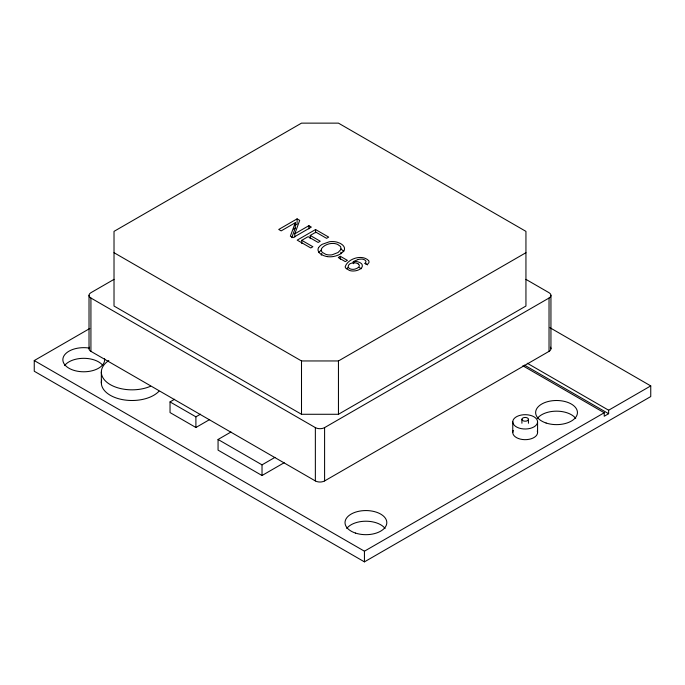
<?xml version="1.0" encoding="UTF-8"?>
<svg xmlns="http://www.w3.org/2000/svg" width="685" height="685" viewBox="0 0 685 685"><rect width="100%" height="100%" fill="white"/><g stroke="black" fill="none" stroke-linecap="round" stroke-linejoin="round"><path stroke-width="1.03" d="M89.016 295.372L89.016 348.691M550.946 295.372L550.946 348.691M341.104 249.263L340.582 246.531L337.671 244.425A8.7 5.026 0 0 0 333.792 243.458C329.348 243.107 324.382 244.853 321.65 248.45A8.52 4.915 0 0 0 321.265 249.768L321.316 250.547A8.083 4.667 0 0 0 322.429 252.422L325.649 254.281A8.04 4.641 0 0 0 328.937 254.931L330.29 254.957A8.254 4.769 0 0 0 332.131 254.794L338.065 252.5L341.104 249.263A11.953 6.901 0 0 1 343.784 251.678M294.807 233.808L299.696 220.373L297.093 218.866L278.735 229.466L281.184 230.879L295.261 222.753L290.371 236.188L292.975 237.695L311.332 227.095L308.884 225.673L294.807 233.808L294.807 237.01M291.767 237.678L295.261 228.079L295.261 222.753M321.796 253.527L321.65 253.784A8.52 4.915 0 0 0 321.265 255.094M346.55 268.76L348.091 267.475M114.018 279.369L90.925 292.7A6.533 3.768 0 0 0 90.925 298.035L90.925 351.362L315.357 480.938A6.533 3.768 0 0 0 324.596 480.938L549.028 351.362A6.533 3.768 0 0 0 550.406 347.192M549.935 327.695L650.75 385.903L650.75 396.564L364.437 561.863L34.25 371.236L34.25 360.567L89.795 328.5M295.261 225.262L297.093 224.2L297.093 218.866M293.505 229.098L295.261 228.079M310.219 238.645L310.219 235.443L315.896 232.164L326.582 238.337L328.697 237.113L315.562 229.535L297.204 240.135L310.776 247.97L312.891 246.746L301.768 240.324L301.768 243.526M301.768 240.324L308.113 236.659L318.123 242.447L320.238 241.223L310.219 235.443M340.376 256.318L338.262 257.543L345.274 261.593L347.389 260.368L340.376 256.318L340.376 259.521M209.661 419.554L195.901 427.5L170.034 412.567L170.034 401.907L174.624 399.252M170.034 401.907L195.901 416.831L200.482 414.185M114.018 252.705L301.503 360.952L338.45 360.952L525.943 252.705M284.189 462.717L262.021 475.518L218.061 450.131L218.061 439.47L230.991 432.004M338.45 414.279L525.943 306.032L525.943 231.376L338.45 123.137L301.503 123.137L114.018 231.376L114.018 306.032L301.503 414.279L338.45 414.279L338.45 360.952M90.925 298.035L315.357 427.611A6.533 3.768 0 0 0 324.596 427.611L549.028 298.035A6.533 3.768 0 0 0 549.028 292.7L525.943 279.369M218.061 439.47L262.021 464.85L274.95 457.383M34.25 360.567L364.437 551.202L604.221 412.764L604.221 416.249L608.631 413.706L608.631 410.221L527.245 363.23M608.631 410.221L650.75 385.903M353.297 263.716L353.297 261.584L358.178 259.504M353.297 261.584L355.755 261.507A6.79 3.922 0 0 1 357.133 261.679L357.99 261.867A7.569 4.367 0 0 1 360.207 262.757L361.192 263.442A6.987 4.033 0 0 1 362.117 264.607C363.264 267.201 360.421 269.205 358.315 270.001A9.787 5.651 0 0 1 355.164 270.858L353.52 271.003A7.295 4.213 0 0 1 351.396 270.892A7.518 4.341 0 0 1 349.41 270.429L345.968 268.332A7.8 4.504 0 0 1 345.171 266.859C347.578 258.699 362.048 253.972 368.59 260.565M365.148 263.519L367.622 264.881M524.47 365.114L608.631 413.706M522.835 365.773L604.221 412.764M361.192 268.777L360.207 268.092A7.569 4.367 0 0 0 359.163 267.587M358.486 264.153L358.161 263.913A6.362 3.673 0 0 0 357.587 263.562M340.796 252.183L341.25 253.724M549.028 298.035L549.028 351.362M537.579 421.84A12.407 7.167 0 0 1 518.973 428.048A12.407 7.167 0 0 1 518.973 415.641A12.407 7.167 0 0 1 537.579 421.84L537.579 432.509M528.443 419.323A3.262 1.884 0 0 1 523.546 420.958A3.262 1.884 0 0 1 523.546 417.696A3.262 1.884 0 0 1 528.443 419.323L528.443 423.261M521.91 419.323L521.91 423.261M512.765 421.84L512.765 432.509M364.437 551.202L364.437 561.863M324.596 427.611L324.596 480.938M315.562 229.535L315.562 232.729M315.357 427.611L315.357 480.938M308.884 225.673L308.884 228.876M301.503 360.952L301.503 414.279M262.021 464.85L262.021 475.518M195.901 416.831L195.901 427.5M101.337 372.118L101.337 382.778M64.578 365.593A20.901 12.065 0 0 1 83.758 358.315A20.901 12.065 0 0 1 102.938 365.593M104.54 358.469A20.901 12.065 0 0 1 83.758 371.784A20.901 12.065 0 0 1 62.969 358.478A20.901 12.065 0 0 1 88.04 347.911M346.73 528.495A20.901 12.065 0 0 1 365.91 521.216A20.901 12.065 0 0 1 385.09 528.495M537.365 418.432A20.901 12.065 0 0 1 556.545 411.163A20.901 12.065 0 0 1 575.725 418.432M150.426 386.306A30.697 17.724 0 0 1 109.566 384.191A30.697 17.724 0 0 1 108.829 360.515M158.971 391.272A30.697 17.724 0 0 1 122.332 399.595A30.697 17.724 0 0 1 101.645 380.261M537.297 430.985A12.407 7.167 0 0 1 524.727 439.667A12.407 7.167 0 0 1 513.27 430.488M358.204 259.529A7.8 4.504 0 0 1 362.082 259.101A4.872 2.817 0 0 1 364.797 260.017A4.35 2.509 0 0 1 365.944 261.644A2.988 1.721 0 0 1 365.91 261.953L365.704 262.415A8.665 5 0 0 1 364.848 263.382L367.306 264.547L368.838 262.766A6.516 3.759 0 0 0 368.59 260.574M358.512 264.145A4.812 2.783 0 0 1 358.889 266.85L357.561 267.981A10.104 5.831 0 0 1 356.834 268.392L355.053 269.068A5.292 3.057 0 0 1 353.469 269.325A5.471 3.16 0 0 1 352.664 269.342L352.407 269.333A4.521 2.612 0 0 1 349.907 268.743C346.43 267.552 348.742 263.494 351.499 263.186A5.137 2.971 0 0 1 357.587 263.571M353.785 262.783A5.685 3.279 0 0 1 354.325 262.783M340.779 249.04A15.335 8.854 0 0 1 341.087 249.22M318.867 252.645A14.899 8.605 0 0 1 321.685 249.974M318.722 247.542A14.899 8.605 0 0 1 322.275 244.288L329.399 241.762A11.388 6.576 0 0 1 331.882 241.557L333.732 241.608A11.088 6.405 0 0 1 337.174 242.199L339.794 243.184A15.335 8.854 0 0 1 341.087 243.886A11.953 6.901 0 0 1 343.99 250.813M343.682 250.761A15.823 9.136 0 0 1 333.389 256.515A11.08 6.396 0 0 1 327.302 256.61M327.31 256.601A12.938 7.466 0 0 1 321.736 254.683M321.762 254.674A12.047 6.961 0 0 1 318.559 247.508M90.925 351.362A6.533 3.768 0 0 1 89.547 347.192M355.464 533.067A20.901 12.065 0 0 0 386.811 522.621A20.901 12.065 0 0 0 355.464 512.174A20.901 12.065 0 0 0 355.464 533.067M546.091 423.013A20.901 12.065 0 0 0 577.438 412.558A20.901 12.065 0 0 0 546.091 402.112A20.901 12.065 0 0 0 546.091 423.013"/></g></svg>
